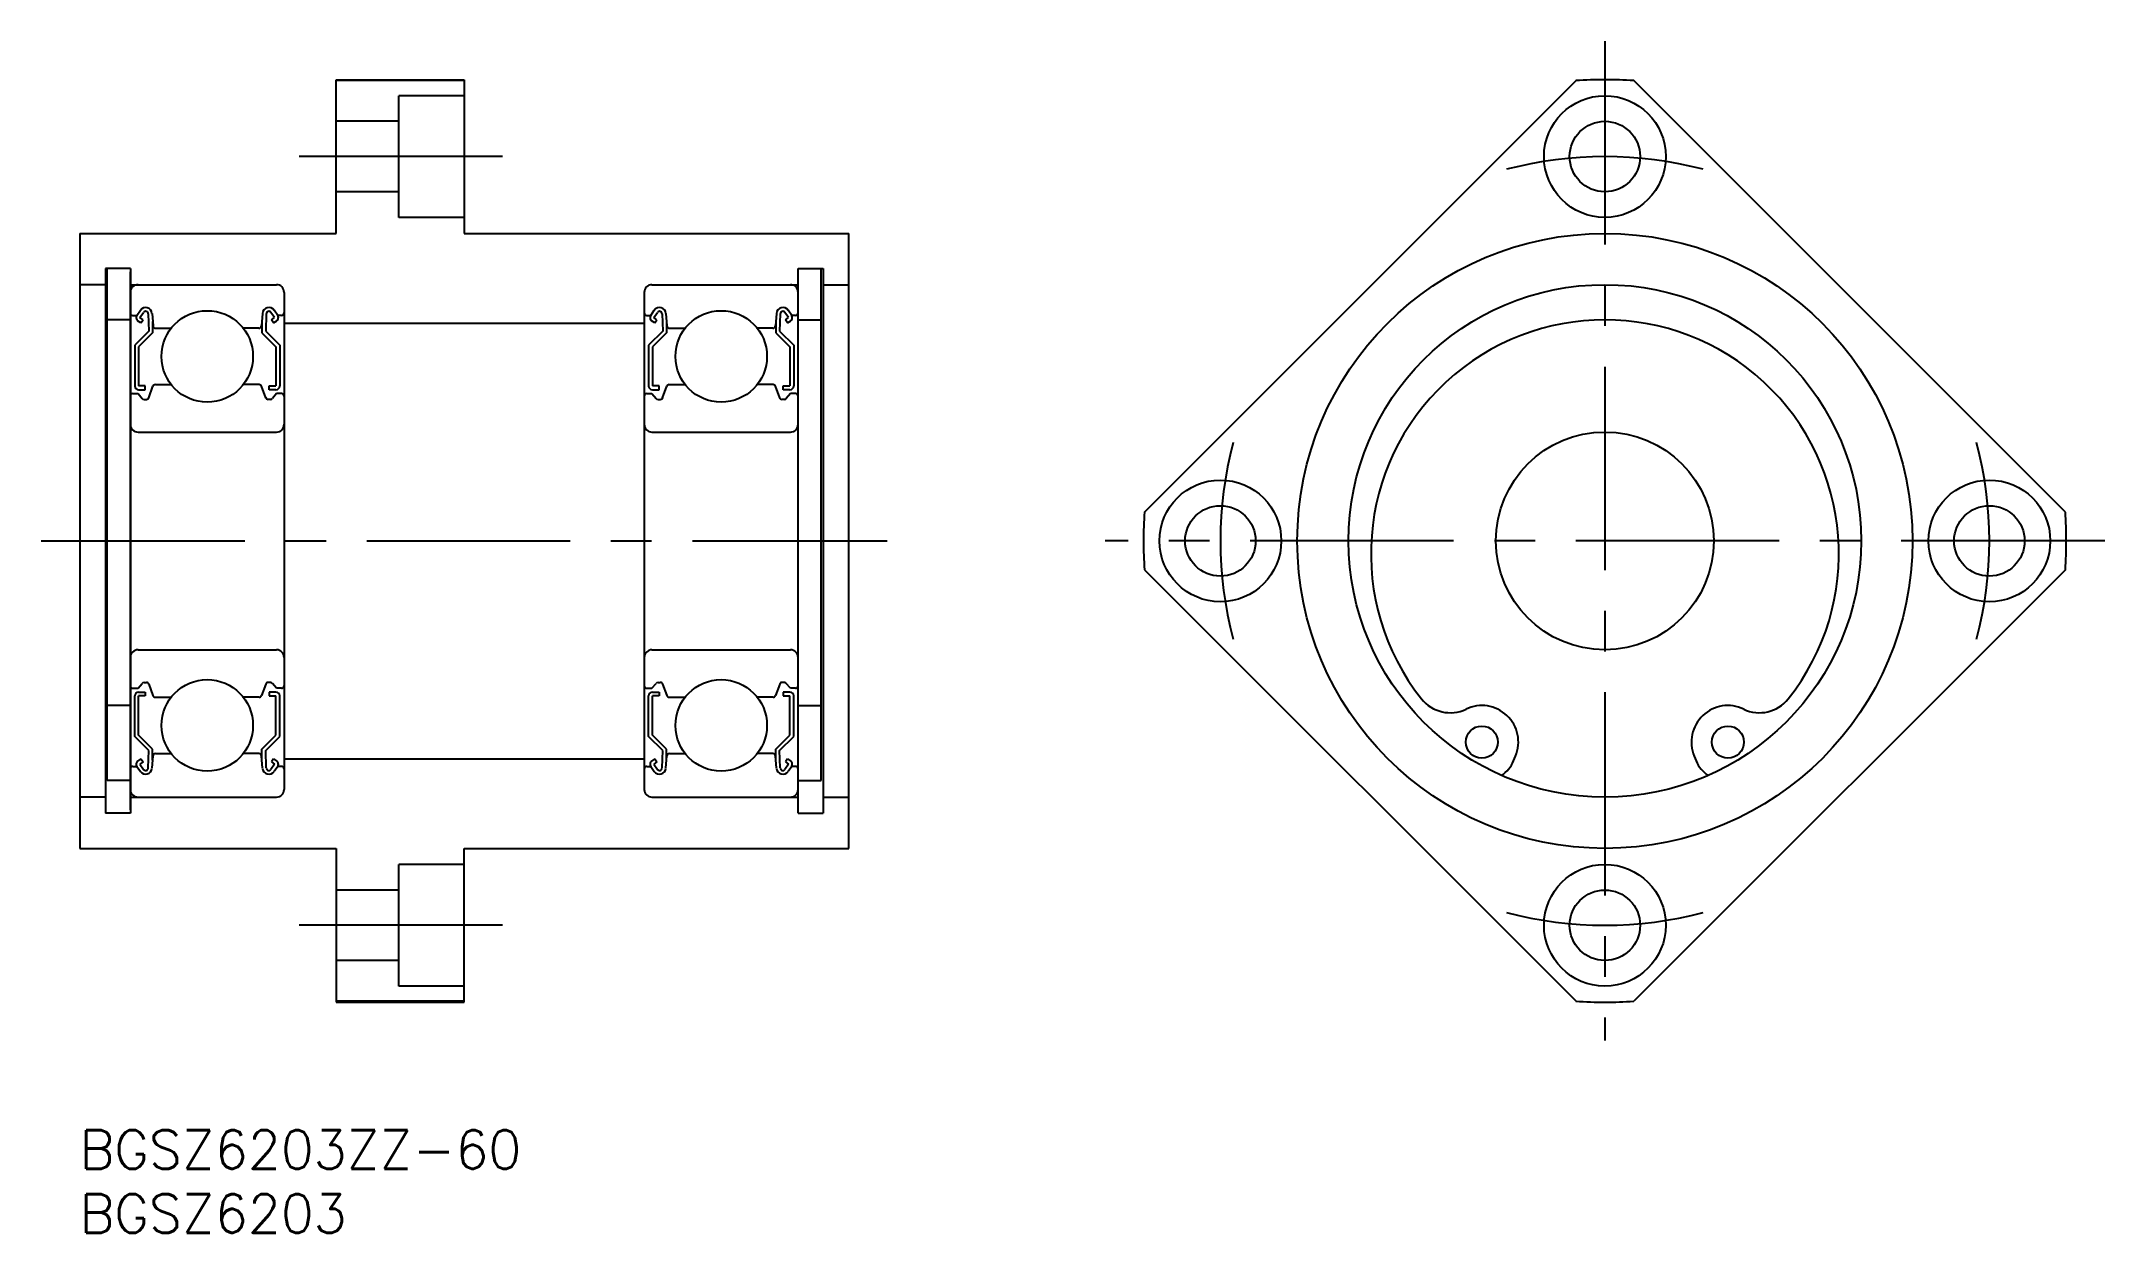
# Model space of a CAD drawing. Extents: x -3 to 158, y -8 to 85.
import ezdxf

# ---------------------------------------------------------------- set-up
doc = ezdxf.new("R2010")
doc.units = 0
doc.header["$LTSCALE"] = 0.5
doc.linetypes.add('CENTER', pattern=[50.8, 31.75, -6.35, 6.35, -6.35])
for name, color, linetype in [('MSM_CENTER', 1, 'CENTER'), ('MSM_CONTINUOUS', 7, 'CONTINUOUS'), ('MSM_PART_NUMBER', 7, 'CONTINUOUS')]:
    doc.layers.add(name, color=color, linetype=linetype)
doc.styles.get("Standard").update_dxf_attribs({"font": 'txt.shx', "height": 3, "bigfont": 'bigfont.shx'})

# ---------------------------------------------------------------- blocks, each defined once
blk = doc.blocks.new('*U6')
at = {"layer": 'MSM_PART_NUMBER'}
blk.add_text('BGSZ6203ZZ-60', height=3, dxfattribs=at).set_placement((0, -3))
blk = doc.blocks.new('*U7')
at = {"layer": 'MSM_PART_NUMBER'}
blk.add_text('BGSZ6203', height=3, dxfattribs=at).set_placement((0, -8))

msp = doc.modelspace()

# ---------------------------------------------------------------- linework, layer by layer
at = {"layer": 'MSM_CENTER'}
for p, q in [((119, 85), (119, 7)), ((33, 76), (17, 76)), ((-3, 46), (63, 46)), ((158, 46), (80, 46)), ((33, 16), (17, 16))]:
    msp.add_line(p, q, dxfattribs=at)
for start, end in [(75.1891, 104.8109), (165.1891, 194.8109), (345.1891, 14.8109), (255.1891, 284.8109)]:
    msp.add_arc((119, 46), 30, start, end, dxfattribs=at)
at = {"layer": 'MSM_CONTINUOUS'}
for p, q in [((20, 70), (20, 82)), ((20, 82), (30, 82)), ((30, 81.93), (20, 81.93)), ((24.9, 71.25), (24.9, 80.75)), ((30, 80.75), (24.9, 80.75)), ((30, 82), (30, 70)), ((83.07, 48.25), (116.75, 81.93)), ((154.93, 48.25), (121.25, 81.93)), ((24.9, 78.75), (20, 78.75)), ((24.9, 73.25), (20, 73.25)), ((30, 71.25), (24.9, 71.25)), ((0, 70), (20, 70)), ((0, 70), (0, 22)), ((30, 70), (60, 70)), ((60, 22), (60, 70)), ((3.95, 67.25), (2, 67.25)), ((2, 67.25, -1.75), (2, 24.75, -1.75)), ((2.15, 27.29, -0.5), (2.15, 67.25, -0.5)), ((3.95, 67.25, -1.75), (3.95, 24.75, -1.75)), ((3.95, 25), (3.95, 67)), ((56.05, 24.75), (56.05, 67.25)), ((56.05, 67.25, 1.75), (58, 67.25, 1.75)), ((57.85, 27.29, 1.25), (57.85, 67.25, 1.25)), ((58, 67.25), (58, 24.75)), ((2, 66), (0, 66)), ((3.95, 66), (15.35, 66)), ((15.95, 65.4), (15.95, 26.6)), ((44.05, 65.4), (44.05, 26.6)), ((44.65, 66), (56.05, 66)), ((58, 66, 1.75), (60, 66, 1.75)), ((3.95, 63.25), (2.15, 63.25)), ((4.15, 63.6), (4.45, 63.6)), ((4.45, 63.6), (4.73, 64)), ((4.77, 63.01), (4.52, 63.18)), ((4.7, 63.43), (4.98, 63.83)), ((4.94, 63.25), (4.7, 63.43)), ((4.77, 63.01), (4.94, 63.25)), ((5.34, 63.72), (5.39, 62.37)), ((5.64, 63.75), (5.72, 62.78)), ((5.69, 63.12), (5.69, 62.25)), ((14.26, 63.75), (14.18, 62.78)), ((14.21, 63.12), (14.21, 62.25)), ((14.56, 63.72), (14.51, 62.37)), ((15.2, 63.43), (14.92, 63.83)), ((14.96, 63.25), (15.2, 63.43)), ((15.13, 63.01), (14.96, 63.25)), ((15.13, 63.01), (15.38, 63.18)), ((15.45, 63.6), (15.17, 64)), ((15.75, 63.6), (15.45, 63.6)), ((15.95, 63), (44.05, 63)), ((44.25, 63.6), (44.55, 63.6)), ((44.55, 63.6), (44.83, 64)), ((44.87, 63.01), (44.62, 63.18)), ((44.8, 63.43), (45.08, 63.83)), ((45.04, 63.25), (44.8, 63.43)), ((44.87, 63.01), (45.04, 63.25)), ((45.44, 63.72), (45.49, 62.37)), ((45.74, 63.75), (45.82, 62.78)), ((45.79, 63.12), (45.79, 62.25)), ((54.36, 63.75), (54.28, 62.78)), ((54.31, 63.12), (54.31, 62.25)), ((54.66, 63.72), (54.61, 62.37)), ((55.3, 63.43), (55.02, 63.83)), ((55.06, 63.25), (55.3, 63.43)), ((55.23, 63.01), (55.06, 63.25)), ((55.23, 63.01), (55.48, 63.18)), ((55.55, 63.6), (55.27, 64)), ((55.85, 63.6), (55.55, 63.6)), ((56.05, 63.25, 1.75), (57.85, 63.25, 1.75)), ((5.39, 62.37), (4.29, 61.27)), ((4.29, 61.27), (4.29, 58.1)), ((5.69, 62.25), (4.59, 61.15)), ((5.92, 62.6), (7.14, 62.6)), ((13.98, 62.6), (12.76, 62.6)), ((14.21, 62.25), (15.31, 61.15)), ((14.51, 62.37), (15.61, 61.27)), ((15.61, 61.27), (15.61, 58.1)), ((45.49, 62.37), (44.39, 61.27)), ((44.39, 61.27), (44.39, 58.1)), ((45.79, 62.25), (44.69, 61.15)), ((46.02, 62.6), (47.24, 62.6)), ((54.08, 62.6), (52.86, 62.6)), ((54.31, 62.25), (55.41, 61.15)), ((54.61, 62.37), (55.71, 61.27)), ((55.71, 61.27), (55.71, 58.1)), ((4.59, 61.15), (4.59, 58.1)), ((15.31, 61.15), (15.31, 58.1)), ((44.69, 61.15), (44.69, 58.1)), ((55.41, 61.15), (55.41, 58.1)), ((5.11, 58.1), (4.59, 58.1)), ((5.11, 57.8), (5.11, 58.1)), ((5.38, 57.18), (5.71, 58.07)), ((5.9, 58.2), (7.14, 58.2)), ((14, 58.2), (12.76, 58.2)), ((14.52, 57.18), (14.19, 58.07)), ((14.79, 58.1), (15.31, 58.1)), ((14.79, 57.8), (14.79, 58.1)), ((45.21, 58.1), (44.69, 58.1)), ((45.21, 57.8), (45.21, 58.1)), ((45.48, 57.18), (45.81, 58.07)), ((46, 58.2), (47.24, 58.2)), ((54.1, 58.2), (52.86, 58.2)), ((54.62, 57.18), (54.29, 58.07)), ((54.89, 58.1), (55.41, 58.1)), ((54.89, 57.8), (54.89, 58.1)), ((4.15, 57.5), (4.55, 57.5)), ((4.55, 57.5), (4.87, 57.12)), ((4.59, 57.8), (5.11, 57.8)), ((5.02, 57.05), (5.2, 57.05)), ((14.88, 57.05), (14.7, 57.05)), ((15.31, 57.8), (14.79, 57.8)), ((15.35, 57.5), (15.03, 57.12)), ((15.75, 57.5), (15.35, 57.5)), ((44.25, 57.5), (44.65, 57.5)), ((44.65, 57.5), (44.97, 57.12)), ((44.69, 57.8), (45.21, 57.8)), ((45.12, 57.05), (45.3, 57.05)), ((54.98, 57.05), (54.8, 57.05)), ((55.41, 57.8), (54.89, 57.8)), ((55.45, 57.5), (55.13, 57.12)), ((55.85, 57.5), (55.45, 57.5)), ((4.55, 54.5), (15.35, 54.5)), ((44.65, 54.5), (55.45, 54.5)), ((83.07, 43.75), (116.75, 10.07)), ((154.93, 43.75), (121.25, 10.07)), ((4.55, 37.5), (15.35, 37.5)), ((44.65, 37.5), (55.45, 37.5)), ((4.15, 34.5), (4.55, 34.5)), ((4.29, 30.73), (4.29, 33.9)), ((4.55, 34.5), (4.87, 34.88)), ((4.59, 34.2), (5.11, 34.2)), ((5.11, 33.9), (4.59, 33.9)), ((4.59, 30.85), (4.59, 33.9)), ((5.02, 34.95), (5.2, 34.95)), ((5.11, 34.2), (5.11, 33.9)), ((5.38, 34.82), (5.71, 33.93)), ((14.52, 34.82), (14.19, 33.93)), ((14.88, 34.95), (14.7, 34.95)), ((15.31, 34.2), (14.79, 34.2)), ((14.79, 34.2), (14.79, 33.9)), ((14.79, 33.9), (15.31, 33.9)), ((15.35, 34.5), (15.03, 34.88)), ((15.31, 30.85), (15.31, 33.9)), ((15.75, 34.5), (15.35, 34.5)), ((15.61, 30.73), (15.61, 33.9)), ((44.25, 34.5), (44.65, 34.5)), ((44.39, 30.73), (44.39, 33.9)), ((44.65, 34.5), (44.97, 34.88)), ((44.69, 34.2), (45.21, 34.2)), ((44.69, 30.85), (44.69, 33.9)), ((45.21, 33.9), (44.69, 33.9)), ((45.12, 34.95), (45.3, 34.95)), ((45.21, 34.2), (45.21, 33.9)), ((45.48, 34.82), (45.81, 33.93)), ((54.62, 34.82), (54.29, 33.93)), ((54.98, 34.95), (54.8, 34.95)), ((54.89, 34.2), (54.89, 33.9)), ((55.41, 34.2), (54.89, 34.2)), ((54.89, 33.9), (55.41, 33.9)), ((55.45, 34.5), (55.13, 34.88)), ((55.41, 30.85), (55.41, 33.9)), ((55.85, 34.5), (55.45, 34.5)), ((55.71, 30.73), (55.71, 33.9)), ((3.95, 33.15), (2.15, 33.15)), ((5.9, 33.8), (7.14, 33.8)), ((14, 33.8), (12.76, 33.8)), ((46, 33.8), (47.24, 33.8)), ((54.1, 33.8), (52.86, 33.8)), ((56.05, 33.15, 1.75), (57.85, 33.15, 1.75)), ((5.39, 29.63), (4.29, 30.73)), ((5.69, 29.75), (4.59, 30.85)), ((14.21, 29.75), (15.31, 30.85)), ((14.51, 29.63), (15.61, 30.73)), ((45.49, 29.63), (44.39, 30.73)), ((45.79, 29.75), (44.69, 30.85)), ((54.31, 29.75), (55.41, 30.85)), ((54.61, 29.63), (55.71, 30.73)), ((4.77, 28.99), (4.52, 28.82)), ((4.77, 28.99), (4.94, 28.75)), ((5.34, 28.28), (5.39, 29.63)), ((5.64, 28.25), (5.72, 29.22)), ((5.69, 28.88), (5.69, 29.75)), ((5.92, 29.4), (7.14, 29.4)), ((13.98, 29.4), (12.76, 29.4)), ((14.26, 28.25), (14.18, 29.22)), ((14.21, 28.88), (14.21, 29.75)), ((14.56, 28.28), (14.51, 29.63)), ((15.13, 28.99), (14.96, 28.75)), ((15.13, 28.99), (15.38, 28.82)), ((15.95, 29), (44.05, 29)), ((44.87, 28.99), (44.62, 28.82)), ((44.87, 28.99), (45.04, 28.75)), ((45.44, 28.28), (45.49, 29.63)), ((45.74, 28.25), (45.82, 29.22)), ((45.79, 28.88), (45.79, 29.75)), ((46.02, 29.4), (47.24, 29.4)), ((54.08, 29.4), (52.86, 29.4)), ((54.36, 28.25), (54.28, 29.22)), ((54.31, 28.88), (54.31, 29.75)), ((54.66, 28.28), (54.61, 29.63)), ((55.23, 28.99), (55.06, 28.75)), ((55.23, 28.99), (55.48, 28.82)), ((111.88, 28.84), (112.03, 29.21)), ((125.97, 29.21), (126.12, 28.84)), ((4.15, 28.4), (4.45, 28.4)), ((4.45, 28.4), (4.73, 28)), ((4.94, 28.75), (4.7, 28.57)), ((4.7, 28.57), (4.98, 28.17)), ((15.2, 28.57), (14.92, 28.17)), ((14.96, 28.75), (15.2, 28.57)), ((15.45, 28.4), (15.17, 28)), ((15.75, 28.4), (15.45, 28.4)), ((44.25, 28.4), (44.55, 28.4)), ((44.55, 28.4), (44.83, 28)), ((45.04, 28.75), (44.8, 28.57)), ((44.8, 28.57), (45.08, 28.17)), ((55.3, 28.57), (55.02, 28.17)), ((55.06, 28.75), (55.3, 28.57)), ((55.55, 28.4), (55.27, 28)), ((55.85, 28.4), (55.55, 28.4)), ((2, 26), (0, 26)), ((3.95, 27.29), (2.15, 27.29)), ((3.95, 26), (15.35, 26)), ((7.45, 26), (7.45, 26)), ((44.65, 26), (56.05, 26)), ((47.55, 26), (47.55, 26)), ((56.05, 27.29, 1.75), (57.85, 27.29, 1.75)), ((58, 26, 1.75), (60, 26, 1.75)), ((3.95, 24.75), (2, 24.75)), ((56.05, 24.75, 1.75), (58, 24.75, 1.75)), ((0, 22), (20, 22)), ((20, 22), (20, 10)), ((30, 22), (60, 22)), ((30, 10), (30, 22)), ((24.9, 11.25), (24.9, 20.75)), ((30, 20.75), (24.9, 20.75)), ((24.9, 18.75), (20, 18.75)), ((24.9, 13.25), (20, 13.25)), ((30, 10.07), (20, 10.07)), ((20, 10), (30, 10)), ((30, 11.25), (24.9, 11.25))]:
    msp.add_line(p, q, dxfattribs=at)
for centre, radius in [((119, 76), 4.75), ((119, 76), 2.75), ((119, 46), 24), ((119, 46), 20), ((9.95, 60.4), 3.57), ((50.05, 60.4), 3.57), ((119, 46), 8.5), ((89, 46), 4.75), ((149, 46), 4.75), ((89, 46), 2.75), ((149, 46), 2.75), ((9.95, 31.6), 3.57), ((50.05, 31.6), 3.57), ((109.4, 30.3), 1.25), ((128.6, 30.3), 1.25), ((119, 16), 4.75), ((119, 16), 2.75)]:
    msp.add_circle(centre, radius, dxfattribs=at)
for centre, radius, start, end in [((119, 46), 36, 86.4096, 93.5904), ((4.55, 65.4), 0.6, 90, 180), ((15.35, 65.4), 0.6, 0, 90), ((44.65, 65.4), 0.6, 90, 180), ((55.45, 65.4), 0.6, 0, 90), ((4.15, 63.8), 0.2, 180, 270), ((4.7, 63.43), 0.3, 144.9367, 235.0393), ((5.14, 63.71), 0.5, 5.0652, 144.9367), ((5.14, 63.72), 0.2, 2.1311, 144.9356), ((14.76, 63.71), 0.5, 35.0633, 174.9348), ((14.76, 63.72), 0.2, 35.0644, 177.8689), ((15.2, 63.43), 0.3, 304.9607, 35.0633), ((15.75, 63.8), 0.2, 270, 0), ((44.25, 63.8), 0.2, 180, 270), ((44.8, 63.43), 0.3, 144.9367, 235.0393), ((45.24, 63.71), 0.5, 5.0652, 144.9367), ((45.24, 63.72), 0.2, 2.1311, 144.9356), ((54.86, 63.71), 0.5, 35.0633, 174.9348), ((54.86, 63.72), 0.2, 35.0644, 177.8689), ((55.3, 63.43), 0.3, 304.9607, 35.0633), ((55.85, 63.8), 0.2, 270, 0), ((119, 45), 18.25, 321.621, 218.379), ((5.92, 62.8), 0.2, 185.0652, 270), ((13.98, 62.8), 0.2, 270, 354.9348), ((46.02, 62.8), 0.2, 185.0652, 270), ((54.08, 62.8), 0.2, 270, 354.9348), ((4.59, 58.1), 0.3, 180, 270), ((5.9, 58), 0.2, 90, 159.9702), ((14, 58), 0.2, 20.0298, 90), ((15.31, 58.1), 0.3, 270, 0), ((44.69, 58.1), 0.3, 180, 270), ((46, 58), 0.2, 90, 159.9702), ((54.1, 58), 0.2, 20.0298, 90), ((55.41, 58.1), 0.3, 270, 0), ((4.15, 57.3), 0.2, 90, 180), ((5.02, 57.25), 0.2, 219.9992, 270), ((5.2, 57.25), 0.2, 270, 339.9702), ((14.7, 57.25), 0.2, 200.0298, 270), ((14.88, 57.25), 0.2, 270, 320.0008), ((15.75, 57.3), 0.2, 0, 90), ((44.25, 57.3), 0.2, 90, 180), ((45.12, 57.25), 0.2, 219.9992, 270), ((45.3, 57.25), 0.2, 270, 339.9702), ((54.8, 57.25), 0.2, 200.0298, 270), ((54.98, 57.25), 0.2, 270, 320.0008), ((55.85, 57.3), 0.2, 0, 90), ((4.55, 55.1), 0.6, 180, 270), ((15.35, 55.1), 0.6, 270, 0), ((44.65, 55.1), 0.6, 180, 270), ((55.45, 55.1), 0.6, 270, 0), ((119, 46), 36, 176.4096, 183.5904), ((119, 46), 36, 356.4096, 3.5904), ((4.55, 36.9), 0.6, 90, 180), ((15.35, 36.9), 0.6, 0, 90), ((44.65, 36.9), 0.6, 90, 180), ((55.45, 36.9), 0.6, 0, 90), ((4.15, 34.7), 0.2, 180, 270), ((4.59, 33.9), 0.3, 90, 180), ((5.02, 34.75), 0.2, 90, 140.0008), ((5.2, 34.75), 0.2, 20.0298, 90), ((5.9, 34), 0.2, 200.0298, 270), ((14, 34), 0.2, 270, 339.9702), ((14.7, 34.75), 0.2, 90, 159.9702), ((14.88, 34.75), 0.2, 39.9992, 90), ((15.31, 33.9), 0.3, 0, 90), ((15.75, 34.7), 0.2, 270, 0), ((44.25, 34.7), 0.2, 180, 270), ((44.69, 33.9), 0.3, 90, 180), ((45.12, 34.75), 0.2, 90, 140.0008), ((45.3, 34.75), 0.2, 20.0298, 90), ((46, 34), 0.2, 200.0298, 270), ((54.1, 34), 0.2, 270, 339.9702), ((54.8, 34.75), 0.2, 90, 159.9702), ((54.98, 34.75), 0.2, 39.9992, 90), ((55.41, 33.9), 0.3, 0, 90), ((55.85, 34.7), 0.2, 270, 0), ((106.93, 35.44), 2.85, 218.379, 295.7059), ((109.4, 30.3), 2.85, 337.4615, 115.7059), ((128.6, 30.3), 2.85, 64.2941, 202.5385), ((131.07, 35.44), 2.85, 244.2941, 321.621), ((5.92, 29.2), 0.2, 90, 174.9348), ((13.98, 29.2), 0.2, 5.0652, 90), ((46.02, 29.2), 0.2, 90, 174.9348), ((54.08, 29.2), 0.2, 5.0652, 90), ((4.15, 28.2), 0.2, 90, 180), ((4.7, 28.57), 0.3, 124.9607, 215.0633), ((5.14, 28.29), 0.5, 215.0633, 354.9348), ((5.14, 28.28), 0.2, 215.0644, 357.8689), ((14.76, 28.29), 0.5, 185.0652, 324.9367), ((14.76, 28.28), 0.2, 182.1311, 324.9356), ((15.2, 28.57), 0.3, 324.9367, 55.0393), ((15.75, 28.2), 0.2, 0, 90), ((44.25, 28.2), 0.2, 90, 180), ((44.8, 28.57), 0.3, 124.9607, 215.0633), ((45.24, 28.29), 0.5, 215.0633, 354.9348), ((45.24, 28.28), 0.2, 215.0644, 357.8689), ((54.86, 28.29), 0.5, 185.0652, 324.9367), ((54.86, 28.28), 0.2, 182.1311, 324.9356), ((55.3, 28.57), 0.3, 324.9367, 55.0393), ((55.85, 28.2), 0.2, 0, 90), ((109.57, 29.79), 2.5, 303.0556, 337.4615), ((128.43, 29.79), 2.5, 202.5385, 236.9444), ((4.55, 26.6), 0.6, 180, 270), ((15.35, 26.6), 0.6, 270, 0), ((44.65, 26.6), 0.6, 180, 270), ((55.45, 26.6), 0.6, 270, 0), ((119, 46), 36, 266.4096, 273.5904)]:
    msp.add_arc(centre, radius, start, end, dxfattribs=at)

# ---------------------------------------------------------------- block references
for name in ['*U6', '*U7']:
    msp.add_blockref(name, (0, 0), dxfattribs=at)

doc.saveas('drawing.dxf')
